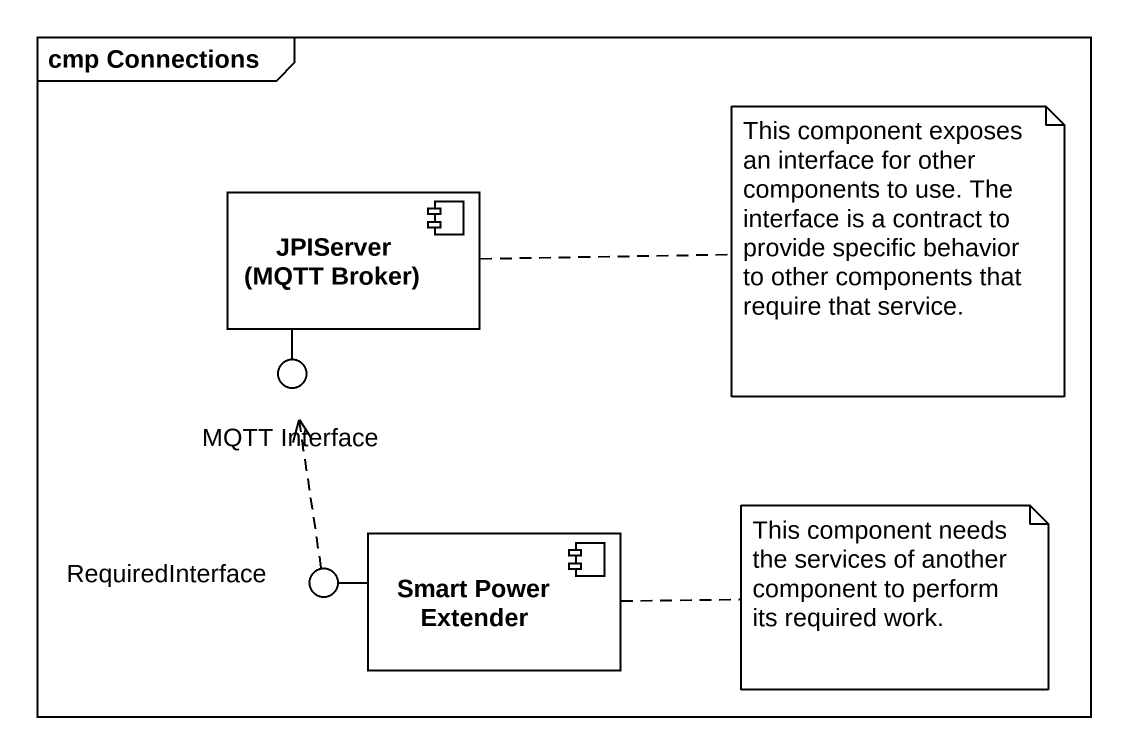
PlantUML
@startuml
mainframe cmp Connections
component "JPIServer (MQTT Broker)" as JPIServer_MQTT_Broker
() "MQTT Interface" as MQTT_Interface
component "Smart Power Extender" as Smart_Power_Extender
() RequiredInterface
JPIServer_MQTT_Broker -- MQTT_Interface
Smart_Power_Extender -left- RequiredInterface
RequiredInterface .up.> MQTT_Interface
note right of JPIServer_MQTT_Broker : This component exposes an interface for other components to use. The interface is a contract to provide specific behavior to other components that require that service.
note right of Smart_Power_Extender : This component needs the services of another component to perform its required work.
@enduml
